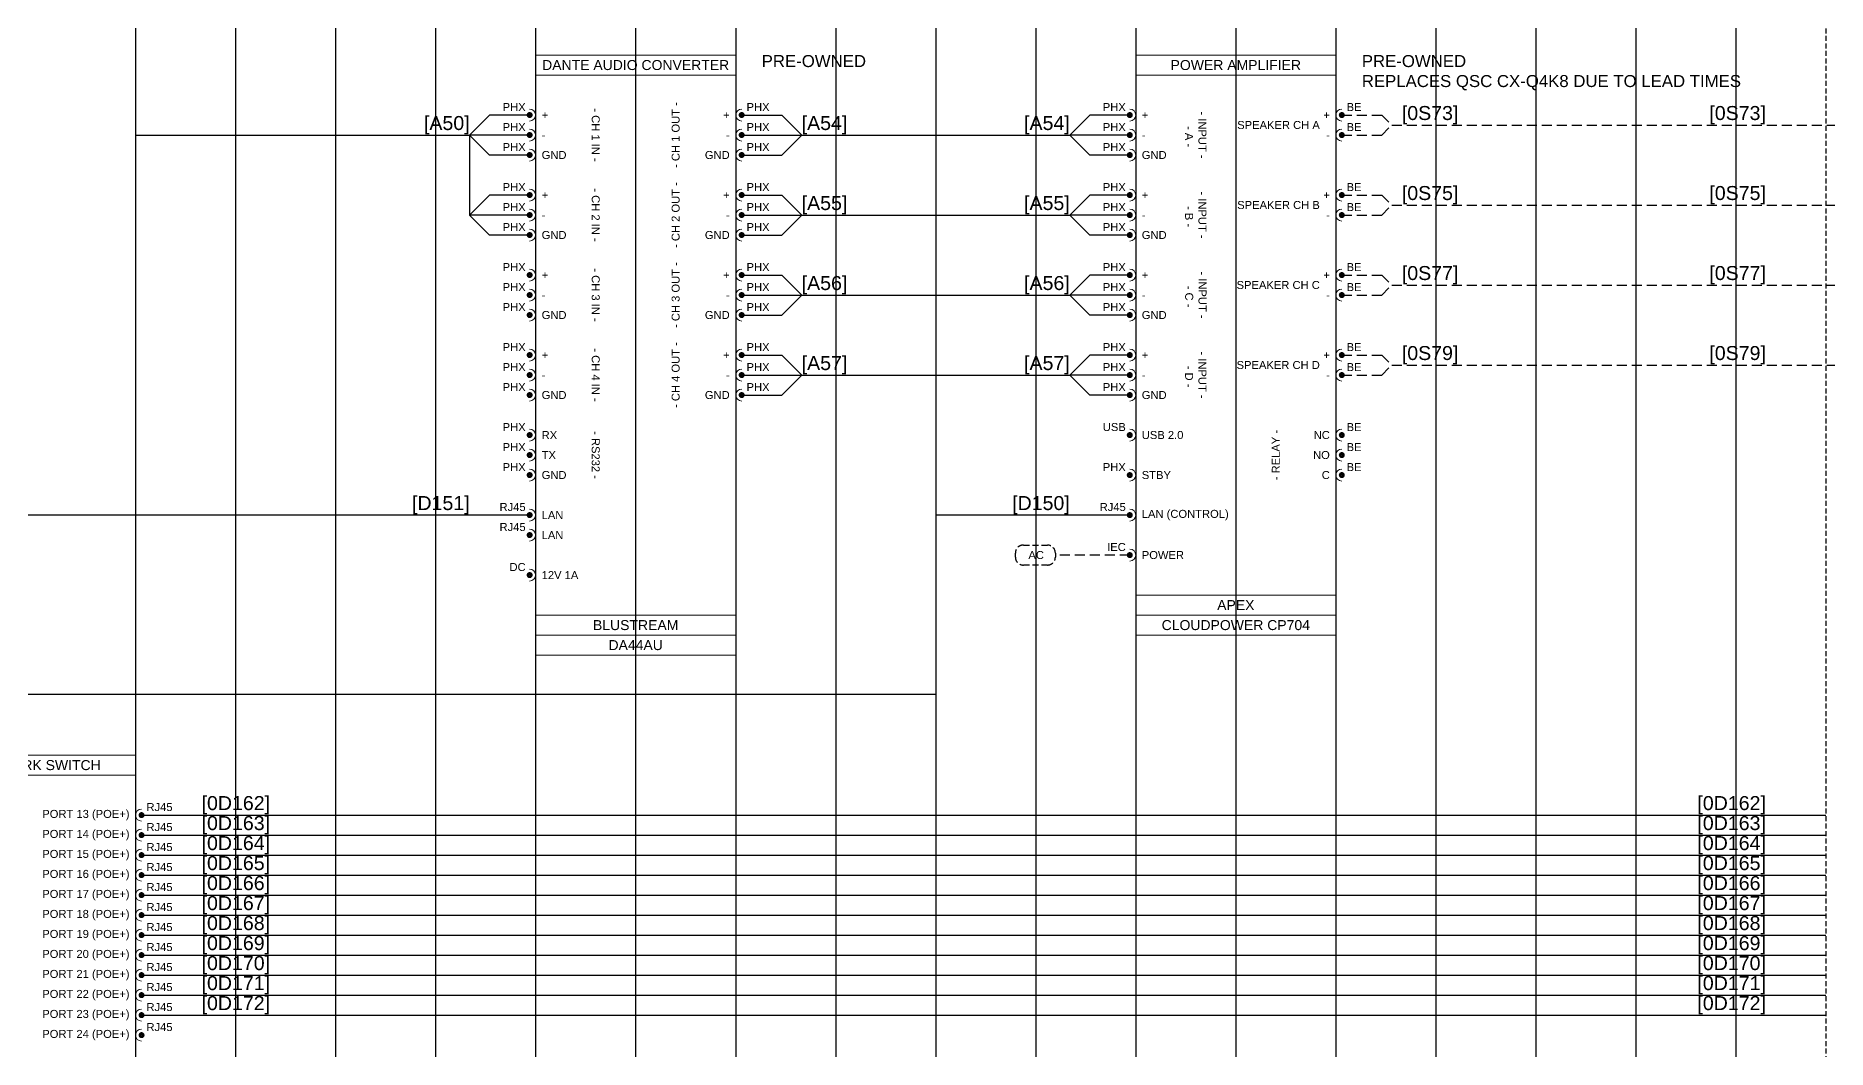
# Model space of a CAD drawing. Header units: millimetres. Extents: x -71336 to -35435, y -26189 to 22712.
# Drawn here: x -41486.8 to -41039.1, y -20554.3 to -20301 of the extents above; entities that cross this region are included whole.
import ezdxf
from ezdxf.enums import TextEntityAlignment as Align
from ezdxf.lldxf.tags import DXFTag

# ---------------------------------------------------------------- set-up
doc = ezdxf.new("R2010")
doc.units = ezdxf.units.MM
doc.linetypes.add('DASHED', pattern=[0.75, 0.5, -0.25])
doc.linetypes.add('DASHED2', pattern=[0.375, 0.25, -0.125])
for name, color, linetype in [('SC - 2 Core Speaker', 211, 'DASHED'), ('SC - 3 Core Flex', 7, 'DASHED'), ('SC - Cat - Green - Data', 84, 'Continuous'), ('SC - Cat - Green - Data - DANTE', 84, 'DANTE'), ('SC - Cat - Green - Data - DS', 84, 'DS'), ('SC - Starquad', 4, 'Continuous'), ('SC - Text', 7, 'Continuous'), ('Text', 7, 'Continuous')]:
    doc.layers.add(name, color=color, linetype=linetype)
doc.layers.add('SC - Equipment', color=7, linetype='Continuous', lineweight=13)
doc.layers.add('SC - Xlines', color=252, linetype='Continuous', plot=False)
doc.styles.add('ARIAL', font='arial.ttf')
doc.styles.get("Standard").update_dxf_attribs({"font": 'arial.ttf', "height": 35})
tags = doc.linetypes.add('DANTE', pattern='A,3.745209,-0.071128,["DANTE",ARIAL,S=0.5,R=0,X=0,Y=-0.25],-2.454793,3.728871', length=10.000001).pattern_tags.tags
tags[6] = DXFTag(74, 10)
tags = doc.linetypes.add('DS', pattern='A,1.939444,-0.075392,["DS",ARIAL,S=0.5,R=0,X=0,Y=-0.25],-1.06308,1.922084', length=5).pattern_tags.tags
tags[6] = DXFTag(74, 10)

# ---------------------------------------------------------------- blocks, each defined once
blk = doc.blocks.new('Cisco CBS350-24FP-4X - SCHEMATIC')
at = {"layer": 'SC - Equipment'}
for p, q in [((-25, 0), (25, 0)), ((-25, -140), (-25, 0)), ((25, 0), (25, -140)), ((25, -5), (-25, -5)), ((25, -130), (-25, -130)), ((25, -130), (-25, -130)), ((25, -135), (-25, -135)), ((25, -135), (-25, -135)), ((25, -135), (-25, -135)), ((25, -140), (-25, -140))]:
    blk.add_line(p, q, dxfattribs=at)
at = {"layer": 'SC - Equipment', "const_width": 0.7}
for points in [[(-26.1, -15, 1), (-26.9, -15, 1)], [(26.1, -15, -1), (26.9, -15, -1)], [(-26.1, -20, 1), (-26.9, -20, 1)], [(26.1, -20, -1), (26.9, -20, -1)], [(-26.1, -25, 1), (-26.9, -25, 1)], [(26.1, -25, -1), (26.9, -25, -1)], [(-26.1, -30, 1), (-26.9, -30, 1)], [(26.1, -30, -1), (26.9, -30, -1)], [(-26.1, -35, 1), (-26.9, -35, 1)], [(26.1, -35, -1), (26.9, -35, -1)], [(-26.1, -40, 1), (-26.9, -40, 1)], [(26.1, -40, -1), (26.9, -40, -1)], [(-26.1, -45, 1), (-26.9, -45, 1)], [(26.1, -45, -1), (26.9, -45, -1)], [(-26.1, -50, 1), (-26.9, -50, 1)], [(26.1, -50, -1), (26.9, -50, -1)], [(-26.1, -55, 1), (-26.9, -55, 1)], [(26.1, -55, -1), (26.9, -55, -1)], [(-26.1, -60, 1), (-26.9, -60, 1)], [(26.1, -60, -1), (26.9, -60, -1)], [(-26.1, -65, 1), (-26.9, -65, 1)], [(26.1, -65, -1), (26.9, -65, -1)], [(-26.1, -70, 1), (-26.9, -70, 1)], [(26.1, -70, -1), (26.9, -70, -1)], [(-26.1, -80, 1), (-26.9, -80, 1)], [(-26.1, -85, 1), (-26.9, -85, 1)], [(-26.1, -90, 1), (-26.9, -90, 1)], [(-26.1, -95, 1), (-26.9, -95, 1)], [(-26.1, -105, 1), (-26.9, -105, 1)], [(-26.1, -110, 1), (-26.9, -110, 1)], [(-26.1, -120, 1), (-26.9, -120, 1)]]:
    blk.add_lwpolyline(points, format="xyb", close=True, dxfattribs=at)
at = {"layer": 'SC - Equipment'}
for centre, start, end in [((-26.5, -15), 270, 90), ((26.5, -15), 90, 270), ((-26.5, -20), 270, 90), ((26.5, -20), 90, 270), ((-26.5, -25), 270, 90), ((26.5, -25), 90, 270), ((-26.5, -30), 270, 90), ((26.5, -30), 90, 270), ((-26.5, -35), 270, 90), ((26.5, -35), 90, 270), ((-26.5, -40), 270, 90), ((26.5, -40), 90, 270), ((-26.5, -45), 270, 90), ((26.5, -45), 90, 270), ((-26.5, -50), 270, 90), ((26.5, -50), 90, 270), ((-26.5, -55), 270, 90), ((26.5, -55), 90, 270), ((-26.5, -60), 270, 90), ((26.5, -60), 90, 270), ((-26.5, -65), 270, 90), ((26.5, -65), 90, 270), ((-26.5, -70), 270, 90), ((26.5, -70), 90, 270), ((-26.5, -80), 270, 90), ((-26.5, -85), 270, 90), ((-26.5, -90), 270, 90), ((-26.5, -95), 270, 90), ((-26.5, -105), 270, 90), ((-26.5, -110), 270, 90), ((-26.5, -120), 270, 90)]:
    blk.add_arc(centre, 1.5, start, end, dxfattribs=at)
at = {"ltscale": 5}
for tag, p in [('DESCRIPTION', (0, -2.5)), ('MAKE', (0, -132.5)), ('MODEL', (0, -137.5))]:
    blk.add_attdef(tag, text='', height=2.5, dxfattribs=at).set_placement(p, align=Align.MIDDLE_CENTER)
at = {"ltscale": 5, "flags": 1}
for tag, p in [('ROOM_TYPE', (45, -5)), ('LOCATION', (45, -10)), ('RACK_EQUIPMENT_(Y/N)', (45, -15)), ('IP_(Y/N)', (45, -30)), ('POE(WATT)', (45, -35)), ('AMP(@240V)', (45, -40)), ('WATT', (45, -45)), ('BTU/H', (45, -50)), ('WEIGHT(KG)', (45, -55)), ('TRANSFORMER_TAPS', (45, -60))]:
    blk.add_attdef(tag, p, '', height=2.5, dxfattribs=at)
blk.add_attdef('BRACKET', text='', height=2.5, dxfattribs=at).set_placement((0, -127.5), align=Align.MIDDLE_CENTER)
at = {"layer": 'SC - Equipment', "ltscale": 5, "char_height": 2}
for s, insert, width, attachment_point in [('RJ45', (-27.5, -13), 5.7736, 6), ('RJ45', (27.72, -13), 7.1748, 4), ('RJ45', (-27.5, -18), 5.7736, 6), ('PORT 1 (POE+)', (-23.5, -15), 23.5, 4), ('PORT 13 (POE+)', (23.5, -15), 23.5, 6), ('RJ45', (27.72, -18), 7.1748, 4), ('RJ45', (-27.5, -23), 5.7736, 6), ('PORT 2 (POE+)', (-23.5, -20), 23.5, 4), ('PORT 14 (POE+)', (23.5, -20), 23.5, 6), ('RJ45', (27.72, -23), 7.1748, 4), ('PORT 3 (POE+)', (-23.5, -25), 23.5, 4), ('PORT 15 (POE+)', (23.5, -25), 23.5, 6), ('RJ45', (-27.5, -28), 5.7736, 6), ('PORT 4 (POE+)', (-23.5, -30), 23.5, 4), ('PORT 16 (POE+)', (23.5, -30), 23.5, 6), ('RJ45', (27.72, -28), 7.1748, 4), ('RJ45', (-27.5, -33), 5.7736, 6), ('PORT 5 (POE+)', (-23.5, -35), 23.5, 4), ('PORT 17 (POE+)', (23.5, -35), 23.5, 6), ('RJ45', (27.72, -33), 7.1748, 4), ('RJ45', (-27.5, -38), 5.7736, 6), ('PORT 6 (POE+)', (-23.5, -40), 23.5, 4), ('PORT 18 (POE+)', (23.5, -40), 23.5, 6), ('RJ45', (27.72, -38), 7.1748, 4), ('RJ45', (-27.5, -43), 5.7736, 6), ('PORT 7 (POE+)', (-23.5, -45), 23.5, 4), ('\\pxt10;PORT 19 (POE+)', (23.5, -45), 23.5, 6), ('RJ45', (27.72, -43), 7.1748, 4), ('RJ45', (-27.5, -48), 5.7736, 6), ('PORT 8 (POE+)', (-23.5, -50), 23.5, 4), ('PORT 20 (POE+)', (23.5, -50), 23.5, 6), ('RJ45', (27.72, -48), 7.1748, 4), ('RJ45', (-27.5, -53), 5.7736, 6), ('PORT 9 (POE+)', (-23.5, -55), 23.5, 4), ('PORT 21 (POE+)', (23.5, -55), 23.5, 6), ('RJ45', (27.72, -53), 7.1748, 4), ('RJ45', (-27.5, -58), 5.7736, 6), ('RJ45', (27.72, -58), 7.1748, 4), ('RJ45', (-27.5, -63), 5.7736, 6), ('PORT 10 (POE+)', (-23.5, -60), 23.5, 4), ('PORT 22 (POE+)', (23.5, -60), 23.5, 6), ('RJ45', (27.72, -63), 7.1748, 4), ('RJ45', (-27.5, -68), 5.7736, 6), ('PORT 11 (POE+)', (-23.5, -65), 23.5, 4), ('PORT 23 (POE+)', (23.5, -65), 23.5, 6), ('RJ45', (27.72, -68), 7.1748, 4), ('PORT 12 (POE+)', (-23.5, -70), 23.5, 4), ('PORT 24 (POE+)', (23.5, -70), 23.5, 6), ('SFP', (-27.5, -78), 5.7736, 6), ('XG1', (-23.5, -80), 23.5, 4), ('SFP', (-27.5, -83), 5.7736, 6), ('XG2', (-23.5, -85), 23.5, 4), ('SFP', (-27.5, -88), 5.7736, 6), ('XG3', (-23.5, -90), 23.5, 4), ('SFP', (-27.5, -93), 5.7736, 6), ('XG4', (-23.5, -95), 23.5, 4), ('RJ45', (-27.5, -103), 5.7736, 6), ('USB', (-27.5, -108), 5.7736, 6), ('CONSOLE', (-23.5, -105), 23.5, 4), ('USB', (-23.5, -110), 23.5, 4), ('IEC', (-27.5, -118), 5.7736, 6), ('POWER', (-23.5, -120), 23.5, 4)]:
    blk.add_mtext(s, dxfattribs=dict(at, insert=insert, width=width, attachment_point=attachment_point))
blk = doc.blocks.new('APEX CLOUDPOWER CP704 - SCHEMATIC')
at = {"layer": 'SC - Equipment'}
for p, q in [((-25, 0), (25, 0)), ((-25, -145), (-25, 0)), ((25, 0), (25, -145)), ((25, -5), (-25, -5)), ((25, -135), (-25, -135)), ((25, -135), (-25, -135)), ((25, -140), (-25, -140)), ((25, -140), (-25, -140)), ((25, -140), (-25, -140)), ((25, -145), (-25, -145))]:
    blk.add_line(p, q, dxfattribs=at)
at = {"layer": 'SC - Equipment', "const_width": 0.7}
for points in [[(-26.1, -15, 1), (-26.9, -15, 1)], [(26.1, -15, -1), (26.9, -15, -1)], [(-26.1, -20, 1), (-26.9, -20, 1)], [(26.1, -20, -1), (26.9, -20, -1)], [(-26.1, -25, 1), (-26.9, -25, 1)], [(-26.1, -35, 1), (-26.9, -35, 1)], [(26.1, -35, -1), (26.9, -35, -1)], [(-26.1, -40, 1), (-26.9, -40, 1)], [(26.1, -40, -1), (26.9, -40, -1)], [(-26.1, -45, 1), (-26.9, -45, 1)], [(-26.1, -55, 1), (-26.9, -55, 1)], [(26.1, -55, -1), (26.9, -55, -1)], [(-26.1, -60, 1), (-26.9, -60, 1)], [(26.1, -60, -1), (26.9, -60, -1)], [(-26.1, -65, 1), (-26.9, -65, 1)], [(-26.1, -75, 1), (-26.9, -75, 1)], [(26.1, -75, -1), (26.9, -75, -1)], [(-26.1, -80, 1), (-26.9, -80, 1)], [(26.1, -80, -1), (26.9, -80, -1)], [(-26.1, -85, 1), (-26.9, -85, 1)], [(-26.1, -95, 1), (-26.9, -95, 1)], [(26.1, -95, -1), (26.9, -95, -1)], [(26.1, -100, -1), (26.9, -100, -1)], [(-26.1, -105, 1), (-26.9, -105, 1)], [(26.1, -105, -1), (26.9, -105, -1)], [(-26.1, -115, 1), (-26.9, -115, 1)], [(-26.1, -125, 1), (-26.9, -125, 1)]]:
    blk.add_lwpolyline(points, format="xyb", close=True, dxfattribs=at)
at = {"layer": 'SC - Equipment'}
for centre, start, end in [((-26.5, -15), 270, 90), ((26.5, -15), 90, 270), ((-26.5, -20), 270, 90), ((26.5, -20), 90, 270), ((-26.5, -25), 270, 90), ((-26.5, -35), 270, 90), ((26.5, -35), 90, 270), ((-26.5, -40), 270, 90), ((26.5, -40), 90, 270), ((-26.5, -45), 270, 90), ((-26.5, -55), 270, 90), ((26.5, -55), 90, 270), ((-26.5, -60), 270, 90), ((26.5, -60), 90, 270), ((-26.5, -65), 270, 90), ((-26.5, -75), 270, 90), ((26.5, -75), 90, 270), ((-26.5, -80), 270, 90), ((26.5, -80), 90, 270), ((-26.5, -85), 270, 90), ((-26.5, -95), 270, 90), ((26.5, -95), 90, 270), ((26.5, -100), 90, 270), ((-26.5, -105), 270, 90), ((26.5, -105), 90, 270), ((-26.5, -115), 270, 90), ((-26.5, -125), 270, 90)]:
    blk.add_arc(centre, 1.5, start, end, dxfattribs=at)
at = {"ltscale": 5}
for tag, p in [('DESCRIPTION', (0, -2.5)), ('MAKE', (0, -137.5)), ('MODEL', (0, -142.5))]:
    blk.add_attdef(tag, text='', height=2.5, dxfattribs=at).set_placement(p, align=Align.MIDDLE_CENTER)
at = {"ltscale": 5, "flags": 1}
for tag, p in [('ROOM_TYPE', (45, -5)), ('LOCATION', (45, -10)), ('RACK_EQUIPMENT_(Y/N)', (45, -15)), ('IP_(Y/N)', (45, -30)), ('POE(WATT)', (45, -35)), ('AMP(@240V)', (45, -40)), ('WATT', (45, -45)), ('BTU/H', (45, -50)), ('WEIGHT(KG)', (45, -55)), ('TRANSFORMER_TAPS', (45, -60))]:
    blk.add_attdef(tag, p, '', height=2.5, dxfattribs=at)
blk.add_attdef('BRACKET', text='', height=2.5, dxfattribs=at).set_placement((0, -132.5), align=Align.MIDDLE_CENTER)
at = {"layer": 'SC - Equipment', "ltscale": 5, "char_height": 2}
for s, insert, width, attachment_point in [('PHX', (-27.5, -13), 5.7736, 6), ('BE', (27.7, -13), 3.7458, 4), ('PHX', (-27.5, -18), 5.7736, 6), ('+', (-23.5, -15), 23.5, 4), ('SPEAKER CH A', (21, -17.5), 23.5, 6), ('+', (23.5, -15), 23.5, 6), ('BE', (27.7, -18), 3.7458, 4), ('PHX', (-27.5, -23), 5.7736, 6), ('-', (-23.5, -20), 23.5, 4), ('-', (23.5, -20), 23.5, 6), ('GND', (-23.5, -25), 23.5, 4), ('PHX', (-27.5, -33), 5.7736, 6), ('+', (-23.5, -35), 23.5, 4), ('+', (23.5, -35), 23.5, 6), ('BE', (27.7, -33), 3.7458, 4), ('PHX', (-27.5, -38), 5.7736, 6), ('-', (-23.5, -40), 23.5, 4), ('SPEAKER CH B', (21, -37.5), 23.5, 6), ('-', (23.5, -40), 23.5, 6), ('BE', (27.7, -38), 3.7458, 4), ('PHX', (-27.5, -43), 5.7736, 6), ('GND', (-23.5, -45), 23.5, 4), ('PHX', (-27.5, -53), 5.7736, 6), ('BE', (27.7, -53), 3.7458, 4), ('PHX', (-27.5, -58), 5.7736, 6), ('+', (-23.5, -55), 23.5, 4), ('SPEAKER CH C', (21, -57.5), 23.5, 6), ('+', (23.5, -55), 23.5, 6), ('BE', (27.7, -58), 3.7458, 4), ('PHX', (-27.5, -63), 5.7736, 6), ('-', (-23.5, -60), 23.5, 4), ('-', (23.5, -60), 23.5, 6), ('GND', (-23.5, -65), 23.5, 4), ('PHX', (-27.5, -73), 5.7736, 6), ('+', (-23.5, -75), 23.5, 4), ('+', (23.5, -75), 23.5, 6), ('BE', (27.7, -73), 3.7458, 4), ('PHX', (-27.5, -78), 5.7736, 6), ('-', (-23.5, -80), 23.5, 4), ('SPEAKER CH D', (21, -77.5), 23.5, 6), ('-', (23.5, -80), 23.5, 6), ('BE', (27.7, -78), 3.7458, 4), ('PHX', (-27.5, -83), 5.7736, 6), ('GND', (-23.5, -85), 23.5, 4), ('USB', (-27.5, -93), 5.7736, 6), ('USB 2.0', (-23.5, -95), 23.5, 4), ('NC', (23.5, -95), 23.5, 6), ('BE', (27.7, -93), 3.7458, 4), ('BE', (27.7, -98), 3.7458, 4), ('PHX', (-27.5, -103), 5.7736, 6), ('NO', (23.5, -100), 23.5, 6), ('BE', (27.7, -103), 3.7458, 4), ('STBY', (-23.5, -105), 23.5, 4), ('C', (23.5, -105), 23.5, 6), ('RJ45', (-27.5, -113), 5.7736, 6), ('LAN (CONTROL)', (-23.5, -115), 23.5, 4), ('IEC', (-27.5, -123), 5.7736, 6), ('POWER', (-23.5, -125), 23.5, 4)]:
    blk.add_mtext(s, dxfattribs=dict(at, insert=insert, width=width, attachment_point=attachment_point))
at = {"layer": 'SC - Equipment', "ltscale": 5, "char_height": 2, "width": 24.882, "attachment_point": 5}
for s, insert, rotation in [('- INPUT -\\P - A -', (-10, -19.99), 270), ('- INPUT -\\P - B -', (-10, -39.99), 270), ('- INPUT -\\P - C -', (-10, -59.99), 270), ('- INPUT -\\P - D -', (-10, -79.99), 270), ('- RELAY -', (10, -100), 90)]:
    blk.add_mtext(s, dxfattribs=dict(at, insert=insert, rotation=rotation))
blk = doc.blocks.new('BLUSTREAM DA44AU - SCHEMATIC')
at = {"layer": 'SC - Equipment'}
for p, q in [((-25, 0), (25, 0)), ((-25, -150), (-25, 0)), ((25, 0), (25, -150)), ((25, -5), (-25, -5)), ((25, -140), (-25, -140)), ((25, -140), (-25, -140)), ((25, -145), (-25, -145)), ((25, -145), (-25, -145)), ((25, -145), (-25, -145)), ((25, -150), (-25, -150))]:
    blk.add_line(p, q, dxfattribs=at)
at = {"layer": 'SC - Equipment', "const_width": 0.7}
for points in [[(-26.1, -15, 1), (-26.9, -15, 1)], [(26.1, -15, -1), (26.9, -15, -1)], [(-26.1, -20, 1), (-26.9, -20, 1)], [(26.1, -20, -1), (26.9, -20, -1)], [(-26.1, -25, 1), (-26.9, -25, 1)], [(26.1, -25, -1), (26.9, -25, -1)], [(-26.1, -35, 1), (-26.9, -35, 1)], [(26.1, -35, -1), (26.9, -35, -1)], [(-26.1, -40, 1), (-26.9, -40, 1)], [(26.1, -40, -1), (26.9, -40, -1)], [(-26.1, -45, 1), (-26.9, -45, 1)], [(26.1, -45, -1), (26.9, -45, -1)], [(-26.1, -55, 1), (-26.9, -55, 1)], [(26.1, -55, -1), (26.9, -55, -1)], [(-26.1, -60, 1), (-26.9, -60, 1)], [(26.1, -60, -1), (26.9, -60, -1)], [(-26.1, -65, 1), (-26.9, -65, 1)], [(26.1, -65, -1), (26.9, -65, -1)], [(-26.1, -75, 1), (-26.9, -75, 1)], [(26.1, -75, -1), (26.9, -75, -1)], [(-26.1, -80, 1), (-26.9, -80, 1)], [(26.1, -80, -1), (26.9, -80, -1)], [(-26.1, -85, 1), (-26.9, -85, 1)], [(26.1, -85, -1), (26.9, -85, -1)], [(-26.1, -95, 1), (-26.9, -95, 1)], [(-26.1, -100, 1), (-26.9, -100, 1)], [(-26.1, -105, 1), (-26.9, -105, 1)], [(-26.1, -115, 1), (-26.9, -115, 1)], [(-26.1, -120, 1), (-26.9, -120, 1)], [(-26.1, -130, 1), (-26.9, -130, 1)]]:
    blk.add_lwpolyline(points, format="xyb", close=True, dxfattribs=at)
at = {"layer": 'SC - Equipment'}
for centre, start, end in [((-26.5, -15), 270, 90), ((26.5, -15), 90, 270), ((-26.5, -20), 270, 90), ((26.5, -20), 90, 270), ((-26.5, -25), 270, 90), ((26.5, -25), 90, 270), ((-26.5, -35), 270, 90), ((26.5, -35), 90, 270), ((-26.5, -40), 270, 90), ((26.5, -40), 90, 270), ((-26.5, -45), 270, 90), ((26.5, -45), 90, 270), ((-26.5, -55), 270, 90), ((26.5, -55), 90, 270), ((-26.5, -60), 270, 90), ((26.5, -60), 90, 270), ((-26.5, -65), 270, 90), ((26.5, -65), 90, 270), ((-26.5, -75), 270, 90), ((26.5, -75), 90, 270), ((-26.5, -80), 270, 90), ((26.5, -80), 90, 270), ((-26.5, -85), 270, 90), ((26.5, -85), 90, 270), ((-26.5, -95), 270, 90), ((-26.5, -100), 270, 90), ((-26.5, -105), 270, 90), ((-26.5, -115), 270, 90), ((-26.5, -120), 270, 90), ((-26.5, -130), 270, 90)]:
    blk.add_arc(centre, 1.5, start, end, dxfattribs=at)
at = {"ltscale": 5}
for tag, p in [('DESCRIPTION', (0, -2.5)), ('MAKE', (0, -142.5)), ('MODEL', (0, -147.5))]:
    blk.add_attdef(tag, text='', height=2.5, dxfattribs=at).set_placement(p, align=Align.MIDDLE_CENTER)
at = {"ltscale": 5, "flags": 1}
for tag, p in [('ROOM_TYPE', (45, -5)), ('LOCATION', (45, -10)), ('RACK_EQUIPMENT_(Y/N)', (45, -15)), ('IP_(Y/N)', (45, -30)), ('POE(WATT)', (45, -35)), ('AMP(@240V)', (45, -40)), ('WATT', (45, -45)), ('BTU/H', (45, -50)), ('WEIGHT(KG)', (45, -55)), ('TRANSFORMER_TAPS', (45, -60))]:
    blk.add_attdef(tag, p, '', height=2.5, dxfattribs=at)
blk.add_attdef('BRACKET', text='', height=2.5, dxfattribs=at).set_placement((0, -137.5), align=Align.MIDDLE_CENTER)
at = {"layer": 'SC - Equipment', "ltscale": 5, "char_height": 2}
for s, insert, width, attachment_point in [('PHX', (-27.5, -13), 5.7736, 6), ('PHX', (27.72, -13), 7.1748, 4), ('PHX', (-27.5, -18), 5.7736, 6), ('+', (-23.5, -15), 23.5, 4), ('+', (23.5, -15), 23.5, 6), ('PHX', (27.72, -18), 7.1748, 4), ('PHX', (-27.5, -23), 5.7736, 6), ('-', (-23.5, -20), 23.5, 4), ('-', (23.5, -20), 23.5, 6), ('PHX', (27.72, -23), 7.1748, 4), ('GND', (-23.5, -25), 23.5, 4), ('GND', (23.5, -25), 23.5, 6), ('PHX', (-27.5, -33), 5.7736, 6), ('+', (-23.5, -35), 23.5, 4), ('+', (23.5, -35), 23.5, 6), ('PHX', (27.72, -33), 7.1748, 4), ('PHX', (-27.5, -38), 5.7736, 6), ('-', (-23.5, -40), 23.5, 4), ('-', (23.5, -40), 23.5, 6), ('PHX', (27.72, -38), 7.1748, 4), ('PHX', (-27.5, -43), 5.7736, 6), ('GND', (-23.5, -45), 23.5, 4), ('GND', (23.5, -45), 23.5, 6), ('PHX', (27.72, -43), 7.1748, 4), ('PHX', (-27.5, -53), 5.7736, 6), ('PHX', (27.72, -53), 7.1748, 4), ('PHX', (-27.5, -58), 5.7736, 6), ('+', (-23.5, -55), 23.5, 4), ('+', (23.5, -55), 23.5, 6), ('PHX', (27.72, -58), 7.1748, 4), ('PHX', (-27.5, -63), 5.7736, 6), ('-', (-23.5, -60), 23.5, 4), ('-', (23.5, -60), 23.5, 6), ('PHX', (27.72, -63), 7.1748, 4), ('GND', (-23.5, -65), 23.5, 4), ('GND', (23.5, -65), 23.5, 6), ('PHX', (-27.5, -73), 5.7736, 6), ('+', (-23.5, -75), 23.5, 4), ('+', (23.5, -75), 23.5, 6), ('PHX', (27.72, -73), 7.1748, 4), ('PHX', (-27.5, -78), 5.7736, 6), ('-', (-23.5, -80), 23.5, 4), ('-', (23.5, -80), 23.5, 6), ('PHX', (27.72, -78), 7.1748, 4), ('PHX', (-27.5, -83), 5.7736, 6), ('GND', (-23.5, -85), 23.5, 4), ('GND', (23.5, -85), 23.5, 6), ('PHX', (27.72, -83), 7.1748, 4), ('PHX', (-27.5, -93), 5.7736, 6), ('RX', (-23.5, -95), 23.5, 4), ('PHX', (-27.5, -98), 5.7736, 6), ('PHX', (-27.5, -103), 5.7736, 6), ('TX', (-23.5, -100), 23.5, 4), ('GND', (-23.5, -105), 23.5, 4), ('RJ45', (-27.5, -113), 5.7736, 6), ('LAN', (-23.5, -115), 47.6216, 4), ('RJ45', (-27.5, -118), 5.7736, 6), ('LAN', (-23.5, -120), 47.6216, 4), ('DC', (-27.5, -128), 5.7736, 6), ('12V 1A', (-23.5, -130), 23.5, 4)]:
    blk.add_mtext(s, dxfattribs=dict(at, insert=insert, width=width, attachment_point=attachment_point))
at = {"layer": 'SC - Equipment', "ltscale": 5, "char_height": 2, "attachment_point": 5}
for s, insert, width, rotation in [('- CH 1 OUT -', (10, -20), 24.8632, 90), ('- CH 1 IN -', (-10, -19.99), 15.9114, 270), ('- CH 2 IN -', (-10, -39.99), 15.9114, 270), ('- CH 2 OUT -', (10, -40), 24.8632, 90), ('- CH 3 IN -', (-10, -59.99), 15.9114, 270), ('- CH 3 OUT -', (10, -60), 24.8632, 90), ('- CH 4 IN -', (-10, -79.99), 15.9114, 270), ('- CH 4 OUT -', (10, -80), 24.8632, 90), ('- RS232 -', (-10, -99.99), 15.9114, 270)]:
    blk.add_mtext(s, dxfattribs=dict(at, insert=insert, width=width, rotation=rotation))

msp = doc.modelspace()

# ---------------------------------------------------------------- linework, layer by layer
at = {"linetype": 'DASHED2', "ltscale": 5}
msp.add_lwpolyline([(-41034.371, -20758.194), (-41034.371, -19862.296), (-41039.371, -19862.296), (-41039.371, -20758.194)], close=True, dxfattribs=at)
at = {"layer": 'SC - 2 Core Speaker', "color": 1, "ltscale": 5}
for points in [[(-41160.368, -20320.818), (-41150.368, -20320.818), (-41147.868, -20323.318)], [(-41160.368, -20340.818), (-41150.368, -20340.818), (-41147.868, -20343.318)], [(-41160.368, -20360.818), (-41150.368, -20360.818), (-41147.868, -20363.318)], [(-41160.368, -20380.818), (-41150.368, -20380.818), (-41147.868, -20383.318)]]:
    msp.add_lwpolyline(points, dxfattribs=at)
at = {"layer": 'SC - 2 Core Speaker', "color": 7, "ltscale": 5}
for points in [[(-41160.368, -20325.818), (-41150.368, -20325.818), (-41147.868, -20323.318)], [(-41160.368, -20345.818), (-41150.368, -20345.818), (-41147.868, -20343.318)], [(-41160.368, -20365.818), (-41150.368, -20365.818), (-41147.868, -20363.318)], [(-41160.368, -20385.818), (-41150.368, -20385.818), (-41147.868, -20383.318)]]:
    msp.add_lwpolyline(points, dxfattribs=at)
at = {"layer": 'SC - 2 Core Speaker', "ltscale": 5}
for points in [[(-41147.868, -20323.318), (-41004.368, -20323.318)], [(-41147.868, -20343.318), (-41004.368, -20343.318)], [(-41147.868, -20363.318), (-41004.368, -20363.318)], [(-41147.868, -20383.318), (-41004.368, -20383.318)]]:
    msp.add_lwpolyline(points, dxfattribs=at)
at = {"layer": 'SC - 3 Core Flex', "ltscale": 3}
msp.add_lwpolyline([(-41239.966, -20428.318), (-41233.966, -20428.318, -0.4142136), (-41231.966, -20430.318), (-41231.966, -20431.318, -0.4142136), (-41233.966, -20433.318), (-41239.966, -20433.318, -0.4142136), (-41241.966, -20431.318), (-41241.966, -20430.318, -0.4142136)], format="xyb", close=True, dxfattribs=at)
at = {"layer": 'SC - 3 Core Flex', "ltscale": 5}
msp.add_lwpolyline([(-41213.368, -20430.818), (-41231.966, -20430.818)], dxfattribs=at)
at = {"layer": 'SC - Cat - Green - Data', "ltscale": 5}
for points in [[(-41213.368, -20420.818), (-41261.871, -20420.818), (-41261.871, -20465.706), (-41842.396, -20465.706), (-41842.31, -20495.821), (-41513.371, -20495.821)], [(-41460.371, -20500.821), (-41039.371, -20500.821)], [(-41460.371, -20505.821), (-41039.371, -20505.821)], [(-41460.371, -20515.821), (-41039.371, -20515.821)], [(-41460.371, -20545.821), (-41039.371, -20545.821)]]:
    msp.add_lwpolyline(points, dxfattribs=at)
at = {"layer": 'SC - Cat - Green - Data - DANTE', "ltscale": 5}
for points in [[(-41363.368, -20420.818), (-41846.871, -20420.818), (-41846.871, -20500.821), (-41513.371, -20500.821)], [(-41460.371, -20495.821), (-41039.371, -20495.821)], [(-41460.371, -20510.821), (-41039.371, -20510.821)], [(-41460.371, -20520.821), (-41039.371, -20520.821)], [(-41460.371, -20525.821), (-41039.371, -20525.821)], [(-41460.371, -20530.821), (-41039.371, -20530.821)], [(-41460.371, -20535.821), (-41039.371, -20535.821)]]:
    msp.add_lwpolyline(points, dxfattribs=at)
at = {"layer": 'SC - Cat - Green - Data - DS', "ltscale": 5}
msp.add_lwpolyline([(-41460.371, -20540.821), (-41039.371, -20540.821)], dxfattribs=at)
at = {"layer": 'SC - Starquad', "ltscale": 5}
for points in [[(-41760.368, -20085.818), (-41461.871, -20085.818), (-41461.871, -20325.818), (-41378.368, -20325.818), (-41378.368, -20345.818)], [(-41295.368, -20325.818), (-41228.368, -20325.818)], [(-41295.368, -20345.818), (-41228.368, -20345.818)], [(-41295.368, -20365.818), (-41261.868, -20365.818), (-41261.871, -20365.818), (-41228.368, -20365.818)], [(-41295.368, -20385.818), (-41256.868, -20385.818), (-41256.871, -20385.818), (-41228.368, -20385.818)]]:
    msp.add_lwpolyline(points, dxfattribs=at)
at = {"layer": 'SC - Starquad', "color": 1, "ltscale": 5}
for points in [[(-41363.368, -20320.818), (-41373.368, -20320.818), (-41378.368, -20325.818)], [(-41310.368, -20320.818), (-41300.368, -20320.818), (-41295.368, -20325.818)], [(-41213.368, -20320.818), (-41223.368, -20320.818), (-41228.368, -20325.818)], [(-41310.368, -20340.818), (-41300.368, -20340.818), (-41295.368, -20345.818)], [(-41213.368, -20340.818), (-41223.368, -20340.818), (-41228.368, -20345.818)], [(-41310.368, -20360.818), (-41300.368, -20360.818), (-41295.368, -20365.818)], [(-41213.368, -20360.818), (-41223.368, -20360.818), (-41228.368, -20365.818)], [(-41310.368, -20380.818), (-41300.368, -20380.818), (-41295.368, -20385.818)], [(-41213.368, -20380.818), (-41223.368, -20380.818), (-41228.368, -20385.818)]]:
    msp.add_lwpolyline(points, dxfattribs=at)
at = {"layer": 'SC - Starquad', "color": 250, "ltscale": 5}
for points in [[(-41363.368, -20325.818), (-41378.368, -20325.818)], [(-41363.368, -20330.818), (-41373.368, -20330.818), (-41378.368, -20325.818)], [(-41310.368, -20330.818), (-41300.368, -20330.818), (-41295.368, -20325.818)], [(-41213.368, -20330.818), (-41223.368, -20330.818), (-41228.368, -20325.818)], [(-41363.368, -20350.818), (-41373.368, -20350.818), (-41378.368, -20345.818)], [(-41363.368, -20345.818), (-41378.368, -20345.818)], [(-41310.368, -20350.818), (-41300.368, -20350.818), (-41295.368, -20345.818)], [(-41213.368, -20350.818), (-41223.368, -20350.818), (-41228.368, -20345.818)], [(-41310.368, -20370.818), (-41300.368, -20370.818), (-41295.368, -20365.818)], [(-41213.368, -20370.818), (-41223.368, -20370.818), (-41228.368, -20365.818)], [(-41310.368, -20390.818), (-41300.368, -20390.818), (-41295.368, -20385.818)], [(-41213.368, -20390.818), (-41223.368, -20390.818), (-41228.368, -20385.818)]]:
    msp.add_lwpolyline(points, dxfattribs=at)
at = {"layer": 'SC - Starquad', "color": 7, "ltscale": 5}
for points in [[(-41310.368, -20325.818), (-41295.368, -20325.818)], [(-41213.368, -20325.818), (-41228.368, -20325.818)], [(-41363.368, -20340.818), (-41373.368, -20340.818), (-41378.368, -20345.818)], [(-41310.368, -20345.818), (-41295.368, -20345.818)], [(-41213.368, -20345.818), (-41228.368, -20345.818)], [(-41310.368, -20365.818), (-41295.368, -20365.818)], [(-41213.368, -20365.818), (-41228.368, -20365.818)], [(-41310.368, -20385.818), (-41295.368, -20385.818)], [(-41213.368, -20385.818), (-41228.368, -20385.818)]]:
    msp.add_lwpolyline(points, dxfattribs=at)
at = {"layer": 'SC - Xlines', "color": 250, "ltscale": 5}
for points in [[(-41461.871, -19840.821), (-41461.871, -20779.719)], [(-41411.871, -19840.821), (-41411.871, -20779.719)], [(-41361.871, -19840.821), (-41361.871, -20779.719)], [(-41311.871, -19840.821), (-41311.871, -20779.719)], [(-41261.871, -19840.821), (-41261.871, -20779.719)], [(-41211.871, -19840.821), (-41211.871, -20779.719)], [(-41161.871, -19840.821), (-41161.871, -20779.719)], [(-41111.871, -19840.821), (-41111.871, -20779.719)], [(-41061.871, -19840.821), (-41061.871, -20779.719)]]:
    msp.add_lwpolyline(points, dxfattribs=at)
at = {"layer": 'SC - Xlines', "ltscale": 5}
for points in [[(-41436.871, -19840.821), (-41436.871, -20779.719)], [(-41386.871, -19840.821), (-41386.871, -20779.719)], [(-41336.871, -19840.821), (-41336.871, -20779.719)], [(-41286.871, -19840.821), (-41286.871, -20779.719)], [(-41236.871, -19840.821), (-41236.871, -20779.719)], [(-41186.871, -19840.821), (-41186.871, -20779.719)], [(-41136.871, -19840.821), (-41136.871, -20779.719)], [(-41086.871, -19840.821), (-41086.871, -20779.719)]]:
    msp.add_lwpolyline(points, dxfattribs=at)

# ---------------------------------------------------------------- block references
at = {"ltscale": 5}
for name, p, values in [('BLUSTREAM DA44AU - SCHEMATIC', (-41336.868, -20305.818), {'DESCRIPTION': 'DANTE AUDIO CONVERTER', 'MAKE': 'BLUSTREAM', 'MODEL': 'DA44AU'}), ('APEX CLOUDPOWER CP704 - SCHEMATIC', (-41186.868, -20305.818), {'DESCRIPTION': 'POWER AMPLIFIER', 'MAKE': 'APEX', 'MODEL': 'CLOUDPOWER CP704'}), ('Cisco CBS350-24FP-4X - SCHEMATIC', (-41486.871, -20480.821), {'DESCRIPTION': 'NETWORK SWITCH', 'MAKE': 'CISCO', 'MODEL': 'CBS350-24FP-4X'})]:
    msp.add_blockref(name, p, dxfattribs=at).add_auto_attribs(values)

# ---------------------------------------------------------------- texts
at = {"layer": 'SC - Text'}
for s, insert, char_height, width, attachment_point in [('PRE-OWNED', (-41305.368, -20305.819), 3, 134.02561, 1), ('PRE-OWNED\\P{\\fArial Unicode MS|b0|i0|c0|p34;\\C1;REPLACES QSC CX-Q4K8 DUE TO LEAD TIMES}', (-41155.371, -20305.818), 3, 134.02561, 1), ('[0S73]', (-41145.368, -20323.118), 3.5, 15.57197, 7), ('[0S73]', (-41054.371, -20323.118), 3.5, 14.6761, 9), ('[A50]', (-41378.368, -20325.619), 3.5, 14.6761, 9), ('[A54]', (-41295.374, -20325.619), 3.5, 15.57197, 7), ('[A54]', (-41228.371, -20325.619), 3.5, 14.6761, 9), ('[0S75]', (-41145.368, -20343.118), 3.5, 15.57197, 7), ('[0S75]', (-41054.371, -20343.118), 3.5, 14.6761, 9), ('[A55]', (-41295.374, -20345.619), 3.5, 15.57197, 7), ('[A55]', (-41228.371, -20345.619), 3.5, 14.6761, 9), ('[0S77]', (-41145.367, -20363.118), 3.5, 15.57197, 7), ('[0S77]', (-41054.37, -20363.118), 3.5, 14.6761, 9), ('[A56]', (-41295.374, -20365.619), 3.5, 15.57197, 7), ('[A56]', (-41228.371, -20365.619), 3.5, 14.6761, 9), ('[A57]', (-41295.374, -20385.619), 3.5, 15.57197, 7), ('[A57]', (-41228.371, -20385.619), 3.5, 14.6761, 9), ('[0S79]', (-41145.368, -20383.118), 3.5, 15.57197, 7), ('[0S79]', (-41054.371, -20383.118), 3.5, 14.6761, 9), ('[D151]', (-41378.368, -20420.618), 3.5, 14.6761, 9), ('[D150]', (-41228.368, -20420.618), 3.5, 14.6761, 9), ('[0D162]', (-41445.371, -20495.621), 3.5, 15.57197, 7), ('[0D162]', (-41054.37, -20495.621), 3.5, 14.6761, 9), ('[0D163]', (-41445.371, -20500.621), 3.5, 15.57197, 7), ('[0D163]', (-41054.37, -20500.621), 3.5, 14.6761, 9), ('[0D164]', (-41445.371, -20505.621), 3.5, 15.57197, 7), ('[0D164]', (-41054.37, -20505.621), 3.5, 14.6761, 9), ('[0D165]', (-41445.371, -20510.621), 3.5, 15.57197, 7), ('[0D165]', (-41054.37, -20510.621), 3.5, 14.6761, 9), ('[0D166]', (-41445.371, -20515.621), 3.5, 15.57197, 7), ('[0D166]', (-41054.37, -20515.621), 3.5, 14.6761, 9), ('[0D167]', (-41445.371, -20520.621), 3.5, 15.57197, 7), ('[0D167]', (-41054.37, -20520.621), 3.5, 14.6761, 9), ('[0D168]', (-41445.371, -20525.621), 3.5, 15.57197, 7), ('[0D168]', (-41054.37, -20525.621), 3.5, 14.6761, 9), ('[0D169]', (-41445.371, -20530.621), 3.5, 15.57197, 7), ('[0D169]', (-41054.37, -20530.621), 3.5, 14.6761, 9), ('[0D170]', (-41445.371, -20535.621), 3.5, 15.57197, 7), ('[0D170]', (-41054.37, -20535.621), 3.5, 14.6761, 9), ('[0D171]', (-41445.371, -20540.621), 3.5, 15.57197, 7), ('[0D171]', (-41054.37, -20540.621), 3.5, 14.6761, 9), ('[0D172]', (-41445.371, -20545.621), 3.5, 15.57197, 7), ('[0D172]', (-41054.37, -20545.621), 3.5, 14.6761, 9)]:
    msp.add_mtext(s, dxfattribs=dict(at, insert=insert, char_height=char_height, width=width, attachment_point=attachment_point))
at = {"layer": 'Text', "insert": (-41236.766, -20430.818), "char_height": 2, "width": 143.97126, "attachment_point": 5}
msp.add_mtext('AC', dxfattribs=at)

doc.saveas('drawing.dxf')
